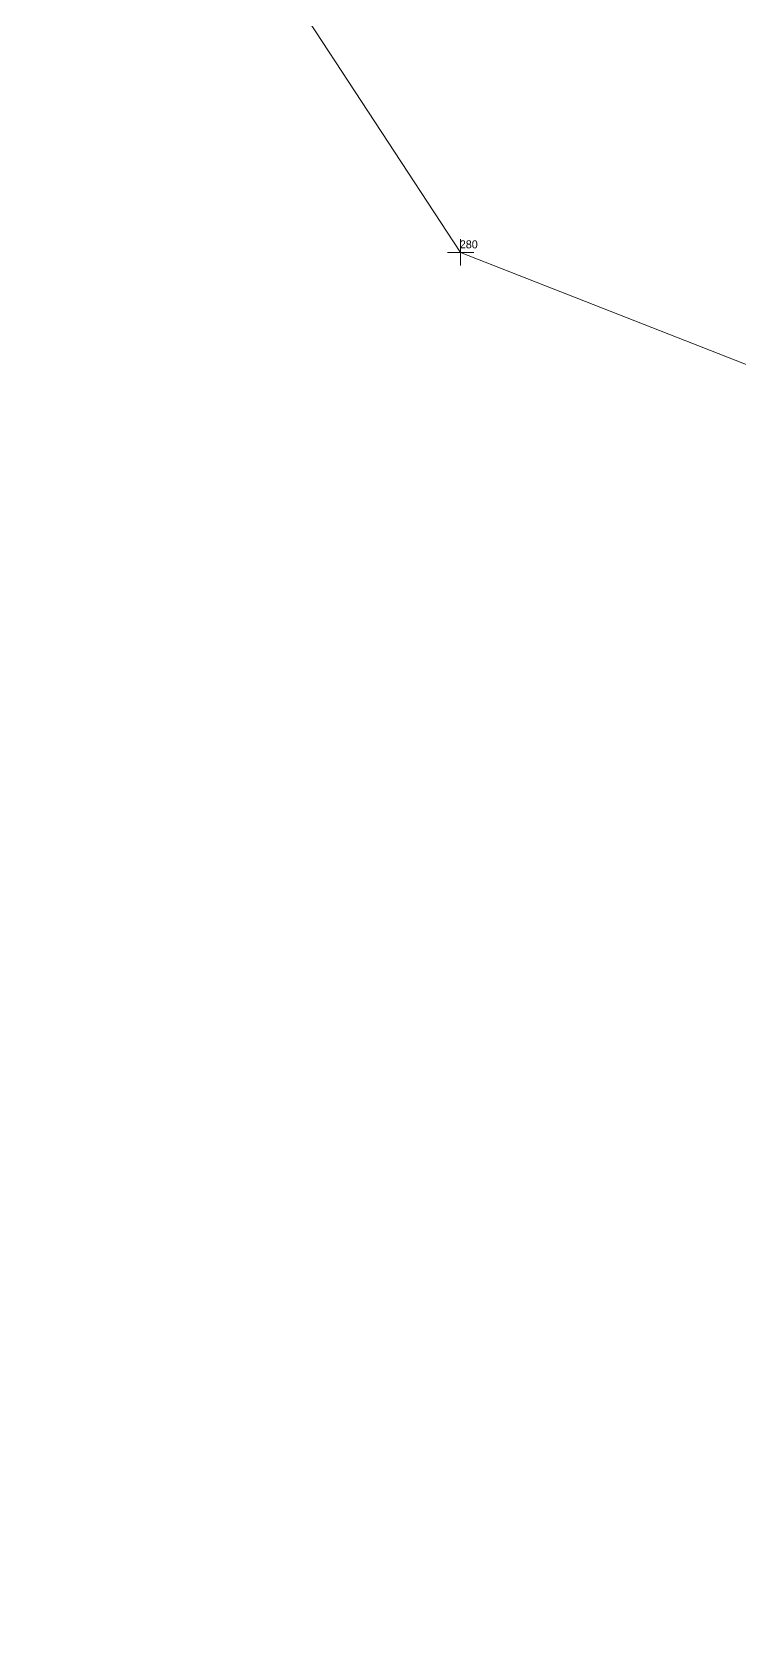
# Model space of a CAD drawing. Header units: metres. Extents: x 541800 to 543200, y 1841756 to 1843200.
# Drawn here: x 542531.7 to 542558.2, y 1842298.3 to 1842358.7 of the extents above; entities that cross this region are included whole.
import ezdxf
from ezdxf.enums import TextEntityAlignment as Align

# ---------------------------------------------------------------- set-up
doc = ezdxf.new("R2010")
doc.units = ezdxf.units.M
doc.header["$LTSCALE"] = 0.12
doc.layers.add('10', color=7, linetype='Continuous', lineweight=13)
doc.layers.add('11', color=7, linetype='Continuous', lineweight=13)
doc.layers.add('12', color=7, linetype='Continuous')

msp = doc.modelspace()

# ---------------------------------------------------------------- linework, layer by layer
at = {"layer": '10'}
msp.add_lwpolyline([(542606.02, 1842321.75), (542589.7, 1842298.26), (542571.67, 1842316.5), (542576.73, 1842323.48), (542585.13, 1842335.74), (542547.73, 1842350.41), (542531.68, 1842374.9)], dxfattribs=at)
at = {"layer": '11'}
for points in [[(542548.22, 1842350.41), (542547.73, 1842350.41), (542547.24, 1842350.41)], [(542548.22, 1842350.41), (542547.73, 1842350.41), (542547.24, 1842350.41)], [(542547.73, 1842350.9), (542547.73, 1842350.41), (542547.73, 1842349.92)], [(542547.73, 1842350.9), (542547.73, 1842350.41), (542547.73, 1842349.92)]]:
    msp.add_lwpolyline(points, dxfattribs=at)

# ---------------------------------------------------------------- texts
at = {"layer": '12'}
msp.add_text('280', height=0.3, dxfattribs=at).set_placement((542548.035, 1842350.56), align=Align.CENTER)

doc.saveas('drawing.dxf')
